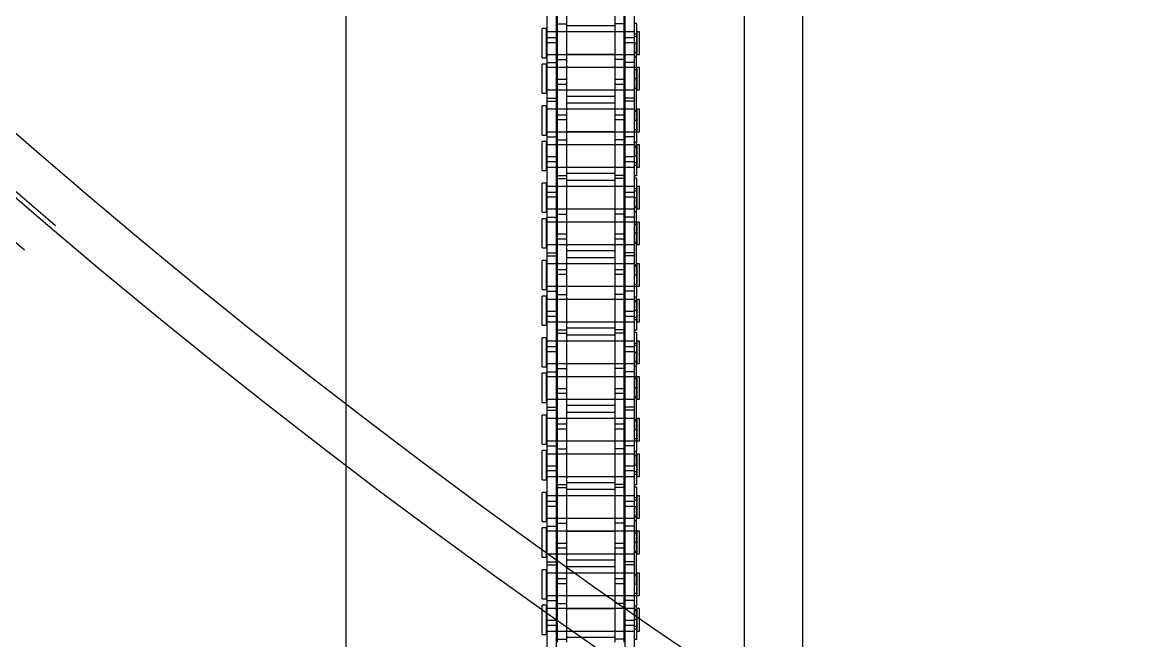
# Model space of a CAD drawing. Header units: metres. Extents: x 0 to 63075, y 0 to 44550.
# Drawn here: x 14056.1 to 14239.1, y 30701.9 to 30803.5 of the extents above; entities that cross this region are included whole.
import ezdxf

# ---------------------------------------------------------------- set-up
doc = ezdxf.new("R2010")
doc.units = ezdxf.units.M
doc.header["$LTSCALE"] = 75
doc.linetypes.add('HIDDEN2', pattern=[4.7625, 3.175, -1.5875])
for name, color, linetype in [('SDM', 7, 'Continuous'), ('SL1', 8, 'Continuous'), ('SL4', 4, 'Continuous'), ('ST1', 7, 'HIDDEN2')]:
    doc.layers.add(name, color=color, linetype=linetype)

# ---------------------------------------------------------------- blocks, each defined once
blk = doc.blocks.new('A$C52ce5e24')
at = {"layer": 'SL1'}
for radius, start, end in [(1221.5, 124.20985, 67.29436), (1158, 126.37415, 69.37001), (1150, 126.66829, 69.21988)]:
    blk.add_arc((6551.95, 10099.98), radius, start, end, dxfattribs=at)
blk = doc.blocks.new('A$Cb6dca9d5')
at = {"layer": 'SL4'}
for p, q in [((337.77, 4619.72), (337.77, 3669.71)), ((262.77, 3669.71), (262.77, 4459.47)), ((328.24, 3669.71), (328.24, 4459.48))]:
    blk.add_line(p, q, dxfattribs=at)
at = {"layer": 'ST1'}
for p, q in [((333, 4669.71), (333, 3669.71)), ((328.24, 3669.71), (328.24, 4459.48)), ((297.51, 4063.45), (297.51, 4069.8)), ((299.03, 4063.45), (299.03, 4069.8)), ((306.97, 4063.45), (306.97, 4069.8)), ((308.48, 4063.45), (308.48, 4069.8)), ((295.84, 4057.1), (295.84, 4066.19)), ((297.36, 4057.1), (297.36, 4066.19)), ((308.64, 4057.1), (308.64, 4066.19)), ((310.16, 4057.1), (310.16, 4066.19)), ((295, 4057.88), (295, 4062.67)), ((295.66, 4062.67), (295, 4062.67)), ((295.66, 4062.67), (295.66, 4057.88)), ((297.51, 4063.45), (299.03, 4063.45)), ((297.51, 4054.35), (297.51, 4063.45)), ((299.03, 4054.35), (299.03, 4063.45)), ((299.03, 4063.17), (306.97, 4063.17)), ((308.48, 4063.45), (306.97, 4063.45)), ((306.97, 4054.35), (306.97, 4063.45)), ((308.48, 4054.35), (308.48, 4063.45)), ((310.49, 4063.51), (310.16, 4063.51)), ((310.49, 4063.51), (310.49, 4060.27)), ((310.16, 4062.12), (295.66, 4062.12)), ((297.36, 4062.12), (295.84, 4062.12)), ((295.84, 4061.21), (297.36, 4061.21)), ((299.03, 4062.12), (297.51, 4062.12)), ((306.97, 4062.12), (299.03, 4062.12)), ((308.48, 4062.12), (306.97, 4062.12)), ((310.16, 4062.12), (308.64, 4062.12)), ((308.64, 4061.21), (310.16, 4061.21)), ((310.53, 4061.75), (310.16, 4061.75)), ((310.49, 4061.38), (310.16, 4061.38)), ((310.53, 4062.12), (310.53, 4058.43)), ((311, 4062.12), (310.53, 4062.12)), ((311, 4058.43), (311, 4062.12)), ((297.36, 4060.35), (295.84, 4060.35)), ((310.16, 4060.35), (308.64, 4060.35)), ((310.49, 4060.27), (310.16, 4060.27)), ((310.49, 4047.57), (310.49, 4060.27)), ((295, 4057.88), (295.66, 4057.88)), ((295.66, 4058.43), (310.16, 4058.43)), ((295.84, 4058.43), (297.36, 4058.43)), ((295.84, 4057.1), (297.36, 4057.1)), ((295.84, 4050.75), (295.84, 4057.1)), ((297.36, 4050.75), (297.36, 4057.1)), ((297.51, 4058.43), (299.03, 4058.43)), ((297.51, 4057.6), (299.03, 4057.6)), ((299.03, 4058.43), (306.97, 4058.43)), ((306.97, 4058.39), (299.03, 4058.39)), ((306.97, 4058.43), (308.48, 4058.43)), ((308.48, 4057.6), (306.97, 4057.6)), ((308.64, 4058.43), (310.16, 4058.43)), ((310.16, 4057.1), (308.64, 4057.1)), ((308.64, 4050.75), (308.64, 4057.1)), ((310.16, 4058.8), (310.53, 4058.8)), ((310.49, 4058.66), (310.16, 4058.66)), ((310.49, 4057.98), (310.16, 4057.98)), ((310.16, 4050.75), (310.16, 4057.1)), ((310.53, 4058.43), (311, 4058.43)), ((295, 4052.03), (295, 4056.83)), ((295.66, 4056.83), (295, 4056.83)), ((295.66, 4056.83), (295.66, 4052.03)), ((310.16, 4056.27), (295.66, 4056.27)), ((297.36, 4056.27), (295.84, 4056.27)), ((299.03, 4056.27), (297.51, 4056.27)), ((299.03, 4056.31), (306.97, 4056.31)), ((306.97, 4056.27), (299.03, 4056.27)), ((308.48, 4056.27), (306.97, 4056.27)), ((310.49, 4056.27), (308.64, 4056.27)), ((310.53, 4055.9), (310.16, 4055.9)), ((310.53, 4056.27), (310.53, 4052.58)), ((311, 4056.27), (310.53, 4056.27)), ((311, 4052.58), (311, 4056.27)), ((297.51, 4053.49), (297.51, 4054.35)), ((297.51, 4054.35), (299.03, 4054.35)), ((297.51, 4044.4), (297.51, 4053.49)), ((299.03, 4053.49), (297.51, 4053.49)), ((299.03, 4053.49), (299.03, 4054.35)), ((299.03, 4044.4), (299.03, 4053.49)), ((306.97, 4053.49), (306.97, 4054.35)), ((306.97, 4054.35), (308.48, 4054.35)), ((306.97, 4044.4), (306.97, 4053.49)), ((308.48, 4053.49), (306.97, 4053.49)), ((308.48, 4053.49), (308.48, 4054.35)), ((308.48, 4044.4), (308.48, 4053.49)), ((310.49, 4054.43), (310.16, 4054.43)), ((295, 4052.03), (295.66, 4052.03)), ((295.66, 4052.58), (310.16, 4052.58)), ((295.84, 4052.58), (297.36, 4052.58)), ((297.51, 4052.58), (299.03, 4052.58)), ((299.03, 4052.58), (306.97, 4052.58)), ((306.97, 4052.58), (308.48, 4052.58)), ((308.64, 4052.58), (310.16, 4052.58)), ((310.16, 4052.95), (310.53, 4052.95)), ((310.49, 4052.81), (310.16, 4052.81)), ((310.53, 4052.58), (311, 4052.58)), ((295, 4045.18), (295, 4049.97)), ((295.66, 4049.97), (295, 4049.97)), ((295.66, 4049.97), (295.66, 4045.18)), ((295.84, 4051.25), (297.36, 4051.25)), ((295.84, 4050.75), (297.36, 4050.75)), ((295.84, 4041.65), (295.84, 4050.75)), ((297.36, 4041.65), (297.36, 4050.75)), ((306.97, 4051.53), (299.03, 4051.53)), ((299.03, 4050.47), (306.97, 4050.47)), ((310.16, 4051.25), (308.64, 4051.25)), ((310.16, 4050.75), (308.64, 4050.75)), ((308.64, 4041.65), (308.64, 4050.75)), ((310.16, 4041.65), (310.16, 4050.75)), ((310.16, 4049.42), (295.66, 4049.42)), ((297.36, 4049.42), (295.84, 4049.42)), ((299.03, 4049.42), (297.51, 4049.42)), ((297.51, 4048.51), (299.03, 4048.51)), ((306.97, 4049.42), (299.03, 4049.42)), ((308.48, 4049.42), (306.97, 4049.42)), ((306.97, 4048.51), (308.48, 4048.51)), ((310.16, 4049.42), (308.64, 4049.42)), ((310.49, 4049.19), (310.16, 4049.19)), ((310.53, 4049.05), (310.16, 4049.05)), ((310.53, 4049.42), (310.53, 4045.73)), ((311, 4049.42), (310.53, 4049.42)), ((311, 4045.73), (311, 4049.42)), ((299.03, 4047.65), (297.51, 4047.65)), ((308.48, 4047.65), (306.97, 4047.65)), ((310.49, 4047.57), (310.16, 4047.57)), ((310.16, 4046.1), (310.53, 4046.1)), ((310.49, 4047.57), (310.49, 4044.02)), ((295, 4045.18), (295.66, 4045.18)), ((295.66, 4045.73), (310.16, 4045.73)), ((295.84, 4045.73), (297.36, 4045.73)), ((295.84, 4044.9), (297.36, 4044.9)), ((297.51, 4045.73), (299.03, 4045.73)), ((297.51, 4044.4), (299.03, 4044.4)), ((297.51, 4038.05), (297.51, 4044.4)), ((299.03, 4038.05), (299.03, 4044.4)), ((299.03, 4045.73), (306.97, 4045.73)), ((306.97, 4045.69), (299.03, 4045.69)), ((306.97, 4045.73), (308.48, 4045.73)), ((308.48, 4044.4), (306.97, 4044.4)), ((306.97, 4038.05), (306.97, 4044.4)), ((308.48, 4038.05), (308.48, 4044.4)), ((308.64, 4045.73), (310.49, 4045.73)), ((310.16, 4044.9), (308.64, 4044.9)), ((310.53, 4045.73), (311, 4045.73)), ((295, 4039.33), (295, 4044.13)), ((295.66, 4044.13), (295, 4044.13)), ((295.66, 4044.13), (295.66, 4039.33)), ((310.16, 4043.57), (295.66, 4043.57)), ((297.36, 4043.57), (295.84, 4043.57)), ((299.03, 4043.57), (297.51, 4043.57)), ((299.03, 4043.61), (306.97, 4043.61)), ((306.97, 4043.57), (299.03, 4043.57)), ((308.48, 4043.57), (306.97, 4043.57)), ((310.16, 4043.57), (308.64, 4043.57)), ((310.16, 4044.02), (310.49, 4044.02)), ((310.49, 4043.35), (310.16, 4043.35)), ((310.53, 4043.2), (310.16, 4043.2)), ((310.49, 4041.73), (310.49, 4044.02)), ((310.53, 4043.57), (310.53, 4039.88)), ((311, 4043.57), (310.53, 4043.57)), ((311, 4039.88), (311, 4043.57)), ((295.84, 4040.79), (295.84, 4041.65)), ((295.84, 4041.65), (297.36, 4041.65)), ((295.84, 4031.7), (295.84, 4040.79)), ((297.36, 4040.79), (295.84, 4040.79)), ((297.36, 4040.79), (297.36, 4041.65)), ((297.36, 4031.7), (297.36, 4040.79)), ((308.64, 4040.79), (308.64, 4041.65)), ((308.64, 4041.65), (310.16, 4041.65)), ((308.64, 4031.7), (308.64, 4040.79)), ((310.16, 4040.79), (308.64, 4040.79)), ((310.49, 4041.73), (310.16, 4041.73)), ((310.16, 4040.79), (310.16, 4041.65)), ((310.16, 4031.7), (310.16, 4040.79)), ((310.49, 4040.62), (310.16, 4040.62)), ((310.49, 4041.73), (310.49, 4038.5)), ((295, 4039.33), (295.66, 4039.33)), ((295.66, 4039.88), (310.16, 4039.88)), ((295.84, 4039.88), (297.36, 4039.88)), ((297.51, 4039.88), (299.03, 4039.88)), ((299.03, 4039.88), (306.97, 4039.88)), ((306.97, 4038.83), (299.03, 4038.83)), ((306.97, 4039.88), (308.48, 4039.88)), ((308.64, 4039.88), (310.16, 4039.88)), ((310.16, 4040.25), (310.53, 4040.25)), ((310.53, 4039.88), (311, 4039.88)), ((295, 4032.48), (295, 4037.27)), ((295.66, 4037.27), (295, 4037.27)), ((295.66, 4037.27), (295.66, 4032.48)), ((297.51, 4038.55), (299.03, 4038.55)), ((297.51, 4038.05), (299.03, 4038.05)), ((297.51, 4028.95), (297.51, 4038.05)), ((299.03, 4028.95), (299.03, 4038.05)), ((299.03, 4037.77), (306.97, 4037.77)), ((308.48, 4038.55), (306.97, 4038.55)), ((308.48, 4038.05), (306.97, 4038.05)), ((306.97, 4028.95), (306.97, 4038.05)), ((308.48, 4028.95), (308.48, 4038.05)), ((310.49, 4038.5), (310.16, 4038.5)), ((310.49, 4038.11), (310.16, 4038.11)), ((310.49, 4038.11), (310.49, 4034.87)), ((310.16, 4036.72), (295.66, 4036.72)), ((297.36, 4036.72), (295.84, 4036.72)), ((295.84, 4035.81), (297.36, 4035.81)), ((299.03, 4036.72), (297.51, 4036.72)), ((306.97, 4036.72), (299.03, 4036.72)), ((308.48, 4036.72), (306.97, 4036.72)), ((310.16, 4036.72), (308.64, 4036.72)), ((308.64, 4035.81), (310.16, 4035.81)), ((310.53, 4036.35), (310.16, 4036.35)), ((310.49, 4035.98), (310.16, 4035.98)), ((310.53, 4036.72), (310.53, 4033.03)), ((311, 4036.72), (310.53, 4036.72)), ((311, 4033.03), (311, 4036.72)), ((297.36, 4034.95), (295.84, 4034.95)), ((310.16, 4034.95), (308.64, 4034.95)), ((310.49, 4034.87), (310.16, 4034.87)), ((310.16, 4033.4), (310.53, 4033.4)), ((310.49, 4022.17), (310.49, 4034.87)), ((295, 4032.48), (295.66, 4032.48)), ((295.66, 4033.03), (310.16, 4033.03)), ((295.84, 4033.03), (297.36, 4033.03)), ((295.84, 4031.7), (297.36, 4031.7)), ((295.84, 4025.35), (295.84, 4031.7)), ((297.36, 4025.35), (297.36, 4031.7)), ((297.51, 4033.03), (299.03, 4033.03)), ((297.51, 4032.2), (299.03, 4032.2)), ((299.03, 4033.03), (306.97, 4033.03)), ((306.97, 4032.99), (299.03, 4032.99)), ((306.97, 4033.03), (308.48, 4033.03)), ((308.48, 4032.2), (306.97, 4032.2)), ((308.64, 4033.03), (310.16, 4033.03)), ((310.16, 4031.7), (308.64, 4031.7)), ((308.64, 4025.35), (308.64, 4031.7)), ((310.49, 4033.26), (310.16, 4033.26)), ((310.49, 4032.58), (310.16, 4032.58)), ((310.16, 4025.35), (310.16, 4031.7)), ((310.53, 4033.03), (311, 4033.03)), ((295, 4026.63), (295, 4031.43)), ((295.66, 4031.43), (295, 4031.43)), ((295.66, 4031.43), (295.66, 4026.63)), ((310.16, 4030.87), (295.66, 4030.87)), ((297.36, 4030.87), (295.84, 4030.87)), ((299.03, 4030.87), (297.51, 4030.87)), ((299.03, 4030.91), (306.97, 4030.91)), ((306.97, 4030.87), (299.03, 4030.87)), ((308.48, 4030.87), (306.97, 4030.87)), ((310.49, 4030.87), (308.64, 4030.87)), ((310.53, 4030.5), (310.16, 4030.5)), ((310.53, 4030.87), (310.53, 4027.18)), ((311, 4030.87), (310.53, 4030.87)), ((311, 4027.18), (311, 4030.87)), ((297.51, 4028.09), (297.51, 4028.95)), ((297.51, 4028.95), (299.03, 4028.95)), ((297.51, 4019), (297.51, 4028.09)), ((299.03, 4028.09), (297.51, 4028.09)), ((299.03, 4028.09), (299.03, 4028.95)), ((299.03, 4019), (299.03, 4028.09)), ((306.97, 4028.09), (306.97, 4028.95)), ((306.97, 4028.95), (308.48, 4028.95)), ((306.97, 4019), (306.97, 4028.09)), ((308.48, 4028.09), (306.97, 4028.09)), ((308.48, 4028.09), (308.48, 4028.95)), ((308.48, 4019), (308.48, 4028.09)), ((310.49, 4029.03), (310.16, 4029.03)), ((295, 4026.63), (295.66, 4026.63)), ((295.66, 4027.18), (310.16, 4027.18)), ((295.84, 4027.18), (297.36, 4027.18)), ((297.51, 4027.18), (299.03, 4027.18)), ((299.03, 4027.18), (306.97, 4027.18)), ((306.97, 4026.13), (299.03, 4026.13)), ((306.97, 4027.18), (308.48, 4027.18)), ((308.64, 4027.18), (310.16, 4027.18)), ((310.16, 4027.55), (310.53, 4027.55)), ((310.49, 4027.41), (310.16, 4027.41)), ((310.53, 4027.18), (311, 4027.18)), ((295, 4019.78), (295, 4024.57)), ((295.66, 4024.57), (295, 4024.57)), ((295.66, 4024.57), (295.66, 4019.78)), ((295.84, 4025.85), (297.36, 4025.85)), ((295.84, 4025.35), (297.36, 4025.35)), ((295.84, 4016.25), (295.84, 4025.35)), ((297.36, 4016.25), (297.36, 4025.35)), ((299.03, 4025.07), (306.97, 4025.07)), ((310.16, 4025.85), (308.64, 4025.85)), ((310.16, 4025.35), (308.64, 4025.35)), ((308.64, 4016.25), (308.64, 4025.35)), ((310.16, 4016.25), (310.16, 4025.35)), ((310.16, 4024.02), (295.66, 4024.02)), ((297.36, 4024.02), (295.84, 4024.02)), ((299.03, 4024.02), (297.51, 4024.02)), ((297.51, 4023.11), (299.03, 4023.11)), ((306.97, 4024.02), (299.03, 4024.02)), ((308.48, 4024.02), (306.97, 4024.02)), ((306.97, 4023.11), (308.48, 4023.11)), ((310.16, 4024.02), (308.64, 4024.02)), ((310.49, 4023.79), (310.16, 4023.79)), ((310.53, 4023.65), (310.16, 4023.65)), ((310.53, 4024.02), (310.53, 4020.33)), ((311, 4024.02), (310.53, 4024.02)), ((311, 4020.33), (311, 4024.02)), ((299.03, 4022.25), (297.51, 4022.25)), ((308.48, 4022.25), (306.97, 4022.25)), ((310.49, 4022.17), (310.16, 4022.17)), ((310.16, 4020.7), (310.53, 4020.7)), ((310.49, 4022.17), (310.49, 4018.62)), ((295, 4019.78), (295.66, 4019.78)), ((295, 4013.93), (295, 4018.73)), ((295.66, 4018.73), (295, 4018.73)), ((295.66, 4020.33), (310.16, 4020.33)), ((295.66, 4018.73), (295.66, 4013.93)), ((295.84, 4020.33), (297.36, 4020.33)), ((295.84, 4019.5), (297.36, 4019.5)), ((297.51, 4020.33), (299.03, 4020.33)), ((297.51, 4019), (299.03, 4019)), ((297.51, 4012.65), (297.51, 4019)), ((299.03, 4012.65), (299.03, 4019)), ((299.03, 4020.33), (306.97, 4020.33)), ((306.97, 4020.29), (299.03, 4020.29)), ((306.97, 4020.33), (308.48, 4020.33)), ((308.48, 4019), (306.97, 4019)), ((306.97, 4012.65), (306.97, 4019)), ((308.48, 4012.65), (308.48, 4019)), ((308.64, 4020.33), (310.49, 4020.33)), ((310.16, 4019.5), (308.64, 4019.5)), ((310.53, 4020.33), (311, 4020.33)), ((310.16, 4018.17), (295.66, 4018.17)), ((297.36, 4018.17), (295.84, 4018.17)), ((299.03, 4018.17), (297.51, 4018.17)), ((299.03, 4018.21), (306.97, 4018.21)), ((306.97, 4018.17), (299.03, 4018.17)), ((308.48, 4018.17), (306.97, 4018.17)), ((310.16, 4018.17), (308.64, 4018.17)), ((310.16, 4018.62), (310.49, 4018.62)), ((310.49, 4017.95), (310.16, 4017.95)), ((310.53, 4017.8), (310.16, 4017.8)), ((310.49, 4016.33), (310.49, 4018.62)), ((310.53, 4018.17), (310.53, 4014.48)), ((311, 4018.17), (310.53, 4018.17)), ((311, 4014.48), (311, 4018.17)), ((295.84, 4015.39), (295.84, 4016.25)), ((295.84, 4016.25), (297.36, 4016.25)), ((295.84, 4006.3), (295.84, 4015.39)), ((297.36, 4015.39), (295.84, 4015.39)), ((297.36, 4015.39), (297.36, 4016.25)), ((297.36, 4006.3), (297.36, 4015.39)), ((308.64, 4015.39), (308.64, 4016.25)), ((308.64, 4016.25), (310.16, 4016.25)), ((308.64, 4006.3), (308.64, 4015.39)), ((310.16, 4015.39), (308.64, 4015.39)), ((310.49, 4016.33), (310.16, 4016.33)), ((310.16, 4015.39), (310.16, 4016.25)), ((310.16, 4006.3), (310.16, 4015.39)), ((310.49, 4015.22), (310.16, 4015.22)), ((310.49, 4016.33), (310.49, 4013.1)), ((295, 4013.93), (295.66, 4013.93)), ((295.66, 4014.48), (310.16, 4014.48)), ((295.84, 4014.48), (297.36, 4014.48)), ((297.51, 4014.48), (299.03, 4014.48)), ((297.51, 4013.15), (299.03, 4013.15)), ((299.03, 4014.48), (306.97, 4014.48)), ((306.97, 4013.43), (299.03, 4013.43)), ((306.97, 4014.48), (308.48, 4014.48)), ((308.48, 4013.15), (306.97, 4013.15)), ((308.64, 4014.48), (310.16, 4014.48)), ((310.16, 4014.85), (310.53, 4014.85)), ((310.53, 4014.48), (311, 4014.48)), ((295, 4007.08), (295, 4011.87)), ((295.66, 4011.87), (295, 4011.87)), ((295.66, 4011.87), (295.66, 4007.08)), ((310.16, 4011.32), (295.66, 4011.32)), ((297.36, 4011.32), (295.84, 4011.32)), ((297.51, 4012.65), (299.03, 4012.65)), ((297.51, 4003.55), (297.51, 4012.65)), ((299.03, 4011.32), (297.51, 4011.32)), ((299.03, 4003.55), (299.03, 4012.65)), ((299.03, 4012.37), (306.97, 4012.37)), ((306.97, 4011.32), (299.03, 4011.32)), ((308.48, 4012.65), (306.97, 4012.65)), ((306.97, 4003.55), (306.97, 4012.65)), ((308.48, 4011.32), (306.97, 4011.32)), ((308.48, 4003.55), (308.48, 4012.65)), ((310.16, 4011.32), (308.64, 4011.32)), ((310.49, 4013.1), (310.16, 4013.1)), ((310.49, 4012.71), (310.16, 4012.71)), ((310.49, 4012.71), (310.49, 4009.47)), ((310.53, 4011.32), (310.53, 4007.63)), ((311, 4011.32), (310.53, 4011.32)), ((311, 4007.63), (311, 4011.32)), ((295.84, 4010.41), (297.36, 4010.41)), ((297.36, 4009.55), (295.84, 4009.55)), ((308.64, 4010.41), (310.16, 4010.41)), ((310.16, 4009.55), (308.64, 4009.55)), ((310.53, 4010.95), (310.16, 4010.95)), ((310.49, 4010.58), (310.16, 4010.58)), ((310.49, 4009.47), (310.16, 4009.47)), ((310.49, 3996.77), (310.49, 4009.47)), ((310.16, 4008), (310.53, 4008)), ((310.49, 4007.86), (310.16, 4007.86)), ((295, 4007.08), (295.66, 4007.08)), ((295, 4001.23), (295, 4006.03)), ((295.66, 4006.03), (295, 4006.03)), ((295.66, 4007.63), (310.16, 4007.63)), ((295.66, 4006.03), (295.66, 4001.23)), ((295.84, 4007.63), (297.36, 4007.63)), ((295.84, 4006.3), (297.36, 4006.3)), ((295.84, 3999.95), (295.84, 4006.3)), ((297.36, 3999.95), (297.36, 4006.3)), ((297.51, 4007.63), (299.03, 4007.63)), ((297.51, 4006.8), (299.03, 4006.8)), ((299.03, 4007.63), (306.97, 4007.63)), ((306.97, 4007.59), (299.03, 4007.59)), ((306.97, 4007.63), (308.48, 4007.63)), ((308.48, 4006.8), (306.97, 4006.8)), ((308.64, 4007.63), (310.16, 4007.63)), ((310.16, 4006.3), (308.64, 4006.3)), ((308.64, 3999.95), (308.64, 4006.3)), ((310.49, 4007.18), (310.16, 4007.18)), ((310.16, 3999.95), (310.16, 4006.3)), ((310.53, 4007.63), (311, 4007.63)), ((310.16, 4005.47), (295.66, 4005.47)), ((297.36, 4005.47), (295.84, 4005.47)), ((299.03, 4005.47), (297.51, 4005.47)), ((299.03, 4005.51), (306.97, 4005.51)), ((306.97, 4005.47), (299.03, 4005.47)), ((308.48, 4005.47), (306.97, 4005.47)), ((310.49, 4005.47), (308.64, 4005.47)), ((310.53, 4005.1), (310.16, 4005.1)), ((310.53, 4005.47), (310.53, 4001.78)), ((311, 4005.47), (310.53, 4005.47)), ((311, 4001.78), (311, 4005.47)), ((297.51, 4002.69), (297.51, 4003.55)), ((297.51, 4003.55), (299.03, 4003.55)), ((297.51, 3993.6), (297.51, 4002.69)), ((299.03, 4002.69), (297.51, 4002.69)), ((299.03, 4002.69), (299.03, 4003.55)), ((299.03, 3993.6), (299.03, 4002.69)), ((306.97, 4002.69), (306.97, 4003.55)), ((306.97, 4003.55), (308.48, 4003.55)), ((306.97, 3993.6), (306.97, 4002.69)), ((308.48, 4002.69), (306.97, 4002.69)), ((308.48, 4002.69), (308.48, 4003.55)), ((308.48, 3993.6), (308.48, 4002.69)), ((310.49, 4003.63), (310.16, 4003.63)), ((295, 4001.23), (295.66, 4001.23)), ((295.66, 4001.78), (310.16, 4001.78)), ((295.84, 4001.78), (297.36, 4001.78)), ((295.84, 4000.45), (297.36, 4000.45)), ((297.51, 4001.78), (299.03, 4001.78)), ((299.03, 4001.78), (306.97, 4001.78)), ((306.97, 4000.73), (299.03, 4000.73)), ((306.97, 4001.78), (308.48, 4001.78)), ((308.64, 4001.78), (310.16, 4001.78)), ((310.16, 4000.45), (308.64, 4000.45)), ((310.16, 4002.15), (310.53, 4002.15)), ((310.49, 4002.01), (310.16, 4002.01)), ((310.53, 4001.78), (311, 4001.78)), ((295, 3994.38), (295, 3999.17)), ((295.66, 3999.17), (295, 3999.17)), ((295.66, 3999.17), (295.66, 3994.38)), ((310.16, 3998.62), (295.66, 3998.62)), ((295.84, 3999.95), (297.36, 3999.95)), ((295.84, 3990.85), (295.84, 3999.95)), ((297.36, 3998.62), (295.84, 3998.62)), ((297.36, 3990.85), (297.36, 3999.95)), ((299.03, 3998.62), (297.51, 3998.62)), ((299.03, 3999.67), (306.97, 3999.67)), ((306.97, 3998.62), (299.03, 3998.62)), ((308.48, 3998.62), (306.97, 3998.62)), ((310.16, 3999.95), (308.64, 3999.95)), ((308.64, 3990.85), (308.64, 3999.95)), ((310.16, 3998.62), (308.64, 3998.62)), ((310.16, 3990.85), (310.16, 3999.95)), ((310.53, 3998.62), (310.53, 3994.93)), ((311, 3998.62), (310.53, 3998.62)), ((311, 3994.93), (311, 3998.62)), ((297.51, 3997.71), (299.03, 3997.71)), ((299.03, 3996.85), (297.51, 3996.85)), ((306.97, 3997.71), (308.48, 3997.71)), ((308.48, 3996.85), (306.97, 3996.85)), ((310.49, 3998.39), (310.16, 3998.39)), ((310.53, 3998.25), (310.16, 3998.25)), ((310.49, 3996.77), (310.16, 3996.77)), ((310.49, 3996.77), (310.49, 3993.22)), ((295.66, 3994.93), (310.16, 3994.93)), ((295.84, 3994.93), (297.36, 3994.93)), ((297.51, 3994.93), (299.03, 3994.93)), ((299.03, 3994.93), (306.97, 3994.93)), ((306.97, 3994.89), (299.03, 3994.89)), ((306.97, 3994.93), (308.48, 3994.93)), ((308.64, 3994.93), (310.49, 3994.93)), ((310.16, 3995.3), (310.53, 3995.3)), ((310.53, 3994.93), (311, 3994.93)), ((295, 3994.38), (295.66, 3994.38)), ((295, 3988.53), (295, 3993.33)), ((295.66, 3993.33), (295, 3993.33)), ((295.66, 3993.33), (295.66, 3988.53)), ((295.84, 3994.1), (297.36, 3994.1)), ((297.51, 3993.6), (299.03, 3993.6)), ((297.51, 3987.25), (297.51, 3993.6)), ((299.03, 3987.25), (299.03, 3993.6)), ((308.48, 3993.6), (306.97, 3993.6)), ((306.97, 3987.25), (306.97, 3993.6)), ((308.48, 3987.25), (308.48, 3993.6)), ((310.16, 3994.1), (308.64, 3994.1)), ((310.16, 3993.22), (310.49, 3993.22)), ((310.49, 3990.93), (310.49, 3993.22)), ((310.16, 3992.77), (295.66, 3992.77)), ((297.36, 3992.77), (295.84, 3992.77)), ((299.03, 3992.77), (297.51, 3992.77)), ((299.03, 3992.81), (306.97, 3992.81)), ((306.97, 3992.77), (299.03, 3992.77)), ((308.48, 3992.77), (306.97, 3992.77)), ((310.16, 3992.77), (308.64, 3992.77)), ((310.49, 3992.55), (310.16, 3992.55)), ((310.53, 3992.4), (310.16, 3992.4)), ((310.53, 3992.77), (310.53, 3989.08)), ((311, 3992.77), (310.53, 3992.77)), ((311, 3989.08), (311, 3992.77)), ((295.84, 3989.99), (295.84, 3990.85)), ((295.84, 3990.85), (297.36, 3990.85)), ((295.84, 3980.9), (295.84, 3989.99)), ((297.36, 3989.99), (295.84, 3989.99)), ((297.36, 3989.99), (297.36, 3990.85)), ((297.36, 3980.9), (297.36, 3989.99)), ((308.64, 3989.99), (308.64, 3990.85)), ((308.64, 3990.85), (310.16, 3990.85)), ((308.64, 3980.9), (308.64, 3989.99)), ((310.16, 3989.99), (308.64, 3989.99)), ((310.49, 3990.93), (310.16, 3990.93)), ((310.16, 3989.99), (310.16, 3990.85)), ((310.16, 3980.9), (310.16, 3989.99)), ((310.49, 3989.82), (310.16, 3989.82)), ((310.16, 3989.45), (310.53, 3989.45)), ((310.49, 3990.93), (310.49, 3987.7)), ((295, 3988.53), (295.66, 3988.53)), ((295.66, 3989.08), (310.16, 3989.08)), ((295.84, 3989.08), (297.36, 3989.08)), ((297.51, 3989.08), (299.03, 3989.08)), ((297.51, 3987.75), (299.03, 3987.75)), ((299.03, 3989.08), (306.97, 3989.08)), ((306.97, 3988.03), (299.03, 3988.03)), ((306.97, 3989.08), (308.48, 3989.08)), ((308.48, 3987.75), (306.97, 3987.75)), ((308.64, 3989.08), (310.16, 3989.08)), ((310.49, 3987.7), (310.16, 3987.7)), ((310.53, 3989.08), (311, 3989.08)), ((295, 3981.68), (295, 3986.47)), ((295.66, 3986.47), (295, 3986.47)), ((295.66, 3986.47), (295.66, 3981.68)), ((310.16, 3985.92), (295.66, 3985.92)), ((297.36, 3985.92), (295.84, 3985.92)), ((297.51, 3987.25), (299.03, 3987.25)), ((297.51, 3978.15), (297.51, 3987.25)), ((299.03, 3985.92), (297.51, 3985.92)), ((299.03, 3978.15), (299.03, 3987.25)), ((299.03, 3986.97), (306.97, 3986.97)), ((306.97, 3985.92), (299.03, 3985.92)), ((308.48, 3987.25), (306.97, 3987.25)), ((306.97, 3978.15), (306.97, 3987.25)), ((308.48, 3985.92), (306.97, 3985.92)), ((308.48, 3978.15), (308.48, 3987.25)), ((310.16, 3985.92), (308.64, 3985.92)), ((310.49, 3987.31), (310.16, 3987.31)), ((310.49, 3987.31), (310.49, 3984.07)), ((310.53, 3985.92), (310.53, 3982.23)), ((311, 3985.92), (310.53, 3985.92)), ((311, 3982.23), (311, 3985.92)), ((295.84, 3985.01), (297.36, 3985.01)), ((297.36, 3984.15), (295.84, 3984.15)), ((308.64, 3985.01), (310.16, 3985.01)), ((310.16, 3984.15), (308.64, 3984.15)), ((310.53, 3985.55), (310.16, 3985.55)), ((310.49, 3985.18), (310.16, 3985.18)), ((310.49, 3984.07), (310.16, 3984.07)), ((310.49, 3971.37), (310.49, 3984.07)), ((295.66, 3982.23), (310.16, 3982.23)), ((295.84, 3982.23), (297.36, 3982.23)), ((297.51, 3982.23), (299.03, 3982.23)), ((299.03, 3982.23), (306.97, 3982.23)), ((306.97, 3982.19), (299.03, 3982.19)), ((306.97, 3982.23), (308.48, 3982.23)), ((308.64, 3982.23), (310.16, 3982.23)), ((310.16, 3982.6), (310.53, 3982.6)), ((310.49, 3982.46), (310.16, 3982.46)), ((310.53, 3982.23), (311, 3982.23)), ((295, 3981.68), (295.66, 3981.68)), ((295, 3975.83), (295, 3980.63)), ((295.66, 3980.63), (295, 3980.63)), ((295.66, 3980.63), (295.66, 3975.83)), ((295.84, 3980.9), (297.36, 3980.9)), ((295.84, 3974.55), (295.84, 3980.9)), ((297.36, 3974.55), (297.36, 3980.9)), ((297.51, 3981.4), (299.03, 3981.4)), ((308.48, 3981.4), (306.97, 3981.4)), ((310.16, 3980.9), (308.64, 3980.9)), ((308.64, 3974.55), (308.64, 3980.9)), ((310.49, 3981.78), (310.16, 3981.78)), ((310.16, 3974.55), (310.16, 3980.9)), ((310.16, 3980.07), (295.66, 3980.07)), ((297.36, 3980.07), (295.84, 3980.07)), ((299.03, 3980.07), (297.51, 3980.07)), ((299.03, 3980.11), (306.97, 3980.11)), ((306.97, 3980.07), (299.03, 3980.07)), ((308.48, 3980.07), (306.97, 3980.07)), ((310.49, 3980.07), (308.64, 3980.07)), ((310.53, 3979.7), (310.16, 3979.7)), ((310.53, 3980.07), (310.53, 3976.38)), ((311, 3980.07), (310.53, 3980.07)), ((311, 3976.38), (311, 3980.07)), ((297.51, 3977.29), (297.51, 3978.15)), ((297.51, 3978.15), (299.03, 3978.15)), ((297.51, 3968.2), (297.51, 3977.29)), ((299.03, 3977.29), (297.51, 3977.29)), ((299.03, 3977.29), (299.03, 3978.15)), ((299.03, 3968.2), (299.03, 3977.29)), ((306.97, 3977.29), (306.97, 3978.15)), ((306.97, 3978.15), (308.48, 3978.15)), ((306.97, 3968.2), (306.97, 3977.29)), ((308.48, 3977.29), (306.97, 3977.29)), ((308.48, 3977.29), (308.48, 3978.15)), ((308.48, 3968.2), (308.48, 3977.29)), ((310.49, 3978.23), (310.16, 3978.23)), ((310.16, 3976.75), (310.53, 3976.75)), ((310.49, 3976.61), (310.16, 3976.61)), ((295, 3975.83), (295.66, 3975.83)), ((295.66, 3976.38), (310.16, 3976.38)), ((295.84, 3976.38), (297.36, 3976.38)), ((295.84, 3975.05), (297.36, 3975.05)), ((297.51, 3976.38), (299.03, 3976.38)), ((299.03, 3976.38), (306.97, 3976.38)), ((306.97, 3975.33), (299.03, 3975.33)), ((306.97, 3976.38), (308.48, 3976.38)), ((308.64, 3976.38), (310.16, 3976.38)), ((310.16, 3975.05), (308.64, 3975.05)), ((310.53, 3976.38), (311, 3976.38)), ((295, 3968.98), (295, 3973.77)), ((295.66, 3973.77), (295, 3973.77)), ((295.66, 3973.77), (295.66, 3968.98)), ((310.16, 3973.22), (295.66, 3973.22)), ((295.84, 3974.55), (297.36, 3974.55)), ((295.84, 3965.45), (295.84, 3974.55)), ((297.36, 3973.22), (295.84, 3973.22)), ((297.36, 3965.45), (297.36, 3974.55)), ((299.03, 3973.22), (297.51, 3973.22)), ((299.03, 3974.27), (306.97, 3974.27)), ((306.97, 3973.22), (299.03, 3973.22)), ((308.48, 3973.22), (306.97, 3973.22)), ((310.16, 3974.55), (308.64, 3974.55)), ((308.64, 3965.45), (308.64, 3974.55)), ((310.16, 3973.22), (308.64, 3973.22)), ((310.16, 3965.45), (310.16, 3974.55)), ((310.49, 3972.99), (310.16, 3972.99)), ((310.53, 3973.22), (310.53, 3969.53)), ((311, 3973.22), (310.53, 3973.22)), ((311, 3969.53), (311, 3973.22)), ((297.51, 3972.31), (299.03, 3972.31)), ((299.03, 3971.45), (297.51, 3971.45)), ((306.97, 3972.31), (308.48, 3972.31)), ((308.48, 3971.45), (306.97, 3971.45)), ((310.53, 3972.85), (310.16, 3972.85)), ((310.49, 3971.37), (310.16, 3971.37)), ((310.49, 3971.37), (310.49, 3967.82)), ((295.66, 3969.53), (310.16, 3969.53)), ((295.84, 3969.53), (297.36, 3969.53)), ((297.51, 3969.53), (299.03, 3969.53)), ((299.03, 3969.53), (306.97, 3969.53)), ((306.97, 3969.49), (299.03, 3969.49)), ((306.97, 3969.53), (308.48, 3969.53)), ((308.64, 3969.53), (310.49, 3969.53)), ((310.16, 3969.9), (310.53, 3969.9)), ((310.53, 3969.53), (311, 3969.53)), ((295, 3968.98), (295.66, 3968.98)), ((295, 3963.13), (295, 3967.93)), ((295.66, 3967.93), (295, 3967.93)), ((295.66, 3967.93), (295.66, 3963.13)), ((310.16, 3967.37), (295.66, 3967.37)), ((295.84, 3968.7), (297.36, 3968.7)), ((297.36, 3967.37), (295.84, 3967.37)), ((297.51, 3968.2), (299.03, 3968.2)), ((297.51, 3961.85), (297.51, 3968.2)), ((299.03, 3967.37), (297.51, 3967.37)), ((299.03, 3961.85), (299.03, 3968.2)), ((299.03, 3967.41), (306.97, 3967.41)), ((306.97, 3967.37), (299.03, 3967.37)), ((308.48, 3968.2), (306.97, 3968.2)), ((306.97, 3961.85), (306.97, 3968.2)), ((308.48, 3967.37), (306.97, 3967.37)), ((308.48, 3961.85), (308.48, 3968.2)), ((310.16, 3968.7), (308.64, 3968.7)), ((310.16, 3967.37), (308.64, 3967.37)), ((310.16, 3967.82), (310.49, 3967.82)), ((310.49, 3965.53), (310.49, 3967.82)), ((310.53, 3967.37), (310.53, 3963.68)), ((311, 3967.37), (310.53, 3967.37)), ((311, 3963.68), (311, 3967.37)), ((310.49, 3967.15), (310.16, 3967.15)), ((310.53, 3967), (310.16, 3967)), ((295.84, 3964.59), (295.84, 3965.45)), ((295.84, 3965.45), (297.36, 3965.45)), ((295.84, 3955.5), (295.84, 3964.59)), ((297.36, 3964.59), (295.84, 3964.59)), ((297.36, 3964.59), (297.36, 3965.45)), ((297.36, 3955.5), (297.36, 3964.59)), ((308.64, 3964.59), (308.64, 3965.45)), ((308.64, 3965.45), (310.16, 3965.45)), ((308.64, 3955.5), (308.64, 3964.59)), ((310.16, 3964.59), (308.64, 3964.59)), ((310.49, 3965.53), (310.16, 3965.53)), ((310.16, 3964.59), (310.16, 3965.45)), ((310.16, 3955.5), (310.16, 3964.59)), ((310.49, 3964.42), (310.16, 3964.42)), ((310.16, 3964.05), (310.53, 3964.05)), ((310.49, 3965.53), (310.49, 3962.3)), ((295, 3963.13), (295.66, 3963.13)), ((295.66, 3963.68), (310.16, 3963.68)), ((295.84, 3963.68), (297.36, 3963.68)), ((297.51, 3963.68), (299.03, 3963.68)), ((297.51, 3962.35), (299.03, 3962.35)), ((299.03, 3963.68), (306.97, 3963.68)), ((306.97, 3962.63), (299.03, 3962.63)), ((306.97, 3963.68), (308.48, 3963.68)), ((308.48, 3962.35), (306.97, 3962.35)), ((308.64, 3963.68), (310.16, 3963.68)), ((310.49, 3962.3), (310.16, 3962.3)), ((310.53, 3963.68), (311, 3963.68))]:
    blk.add_line(p, q, dxfattribs=at)
for radius in [1157.28, 1163.63]:
    blk.add_arc((964.99, 4911.72), radius, 217.81765, 237.03119, dxfattribs=at)

msp = doc.modelspace()

# ---------------------------------------------------------------- block references
at = {"layer": 'SDM'}
for name, p in [('A$C52ce5e24', (8259.51, 21551.5)), ('A$Cb6dca9d5', (13846.47, 26739.77))]:
    msp.add_blockref(name, p, dxfattribs=at)

doc.saveas('drawing.dxf')
